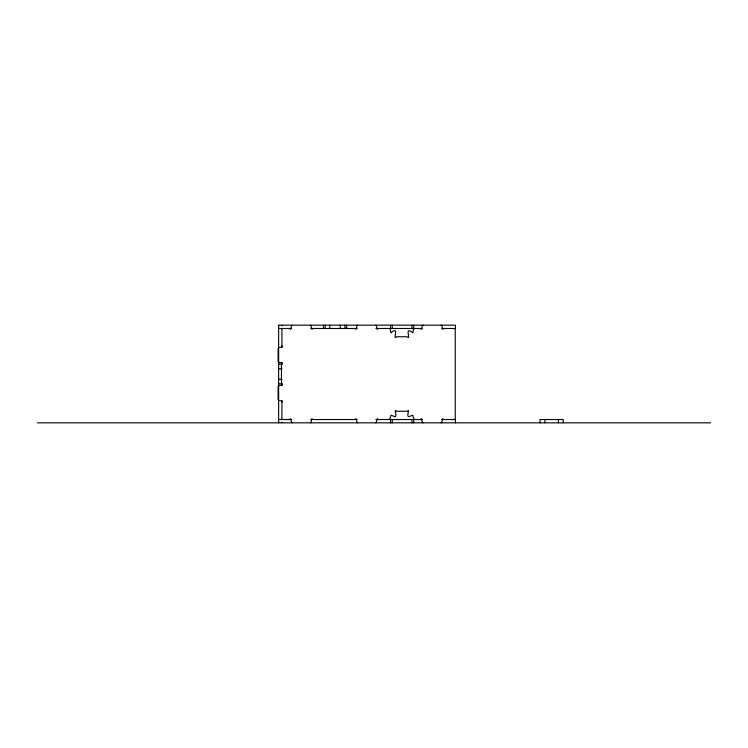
<?xml version="1.0" encoding="UTF-8"?>
<svg xmlns="http://www.w3.org/2000/svg" width="748" height="748" viewBox="0 0 748 748"><rect width="100%" height="100%" fill="white"/><g stroke="black" fill="none" stroke-linecap="round" stroke-linejoin="round"><path stroke-width="1.12" d="M289.626 419.525C292.01 416.589 290.308 422.489 292.225 422.835M312.963 328.475C310.616 331.616 312.15 324.959 310.355 325.165M355.01 419.525C357.404 416.589 355.693 422.489 357.619 422.835M378.348 328.475C375.823 331.532 377.581 325.062 375.786 325.165M420.395 419.525C422.788 416.589 421.087 422.489 423.003 422.835M443.742 328.475C441.526 331.635 442.881 325.015 441.133 325.165M281.622 328.793L282.295 328.475M281.603 402.209C284.221 399.666 278.527 401.667 278.116 399.619L278.116 386.464C277.854 384.706 284.399 386.305 281.482 383.855L281.426 364.154C284.492 361.78 277.854 363.294 278.116 361.546L278.116 348.381C278.527 346.343 284.221 348.316 281.603 345.791M292.225 325.165C290.411 325.081 292.038 331.532 289.626 328.475M423.003 325.165C421.133 325.23 422.77 331.504 420.395 328.475M375.786 422.835C377.525 422.592 376.001 416.561 378.348 419.525M357.619 325.165C356.001 324.763 357.254 331.682 355.01 328.475M414.317 328.475C412.475 328.4 414.037 335.216 411.727 331.906C404.219 326.624 411.503 341.107 407.09 336.75L396.618 336.75C392.27 341.2 399.441 326.24 391.989 331.906C389.792 335.197 391.176 328.372 389.399 328.475M389.399 419.525C391.905 415.813 388.782 413.775 394.776 416.776C397.917 416.58 393.074 407.987 396.627 411.25L407.099 411.25C410.643 407.987 405.809 416.58 408.941 416.776C415.467 413.831 411.447 415.608 414.317 419.525M310.355 422.835C312.281 422.489 310.57 416.589 312.963 419.525M454.373 419.525L455.242 418.656L455.242 329.344L454.373 328.475M441.133 422.835C443.059 422.489 441.348 416.589 443.742 419.525M278.452 325.165L455.42 325.165L455.504 328.475L441.722 328.475M278.452 328.475L291.533 328.475M310.775 328.475L357.179 328.475M375.889 328.475L422.311 328.475M278.63 364.117L281.94 364.117M278.63 368.764L281.94 368.764M278.63 379.236L281.94 379.236M278.63 383.883L281.94 383.883M278.452 419.525L291.533 419.525M310.775 419.525L357.179 419.525M375.889 419.525L422.311 419.525M441.722 419.525L455.42 419.525L455.504 422.835M37.4 422.835L710.6 422.835M282.295 419.525L281.678 419.273M281.884 419.422L281.94 400.573M563.216 422.835L563.216 419.525L540.056 419.525L540.037 422.835M558.401 419.525L558.401 422.835M544.843 419.525L544.843 422.835M413.7 325.165L413.7 328.475M413.7 419.525L413.7 422.835M411.961 325.165L411.961 328.475M411.961 419.525L411.961 422.835M392.261 325.165L392.261 328.475M392.27 419.525L392.27 422.835M390.521 325.165L390.521 328.475M390.531 419.525L390.531 422.835M346.661 325.165L346.661 328.475M344.95 325.165L344.95 328.475M340.303 325.165L340.303 328.475M329.831 325.165L329.831 328.475M325.184 325.165L325.184 328.475M323.482 325.165L323.482 328.475M281.94 325.249L281.94 325.745M281.94 328.559L281.94 347.427M281.94 362.443L281.94 364.556M281.94 383.453L281.94 385.557M281.94 422.255L281.94 422.751M278.63 325.249L278.63 422.751"/></g></svg>
